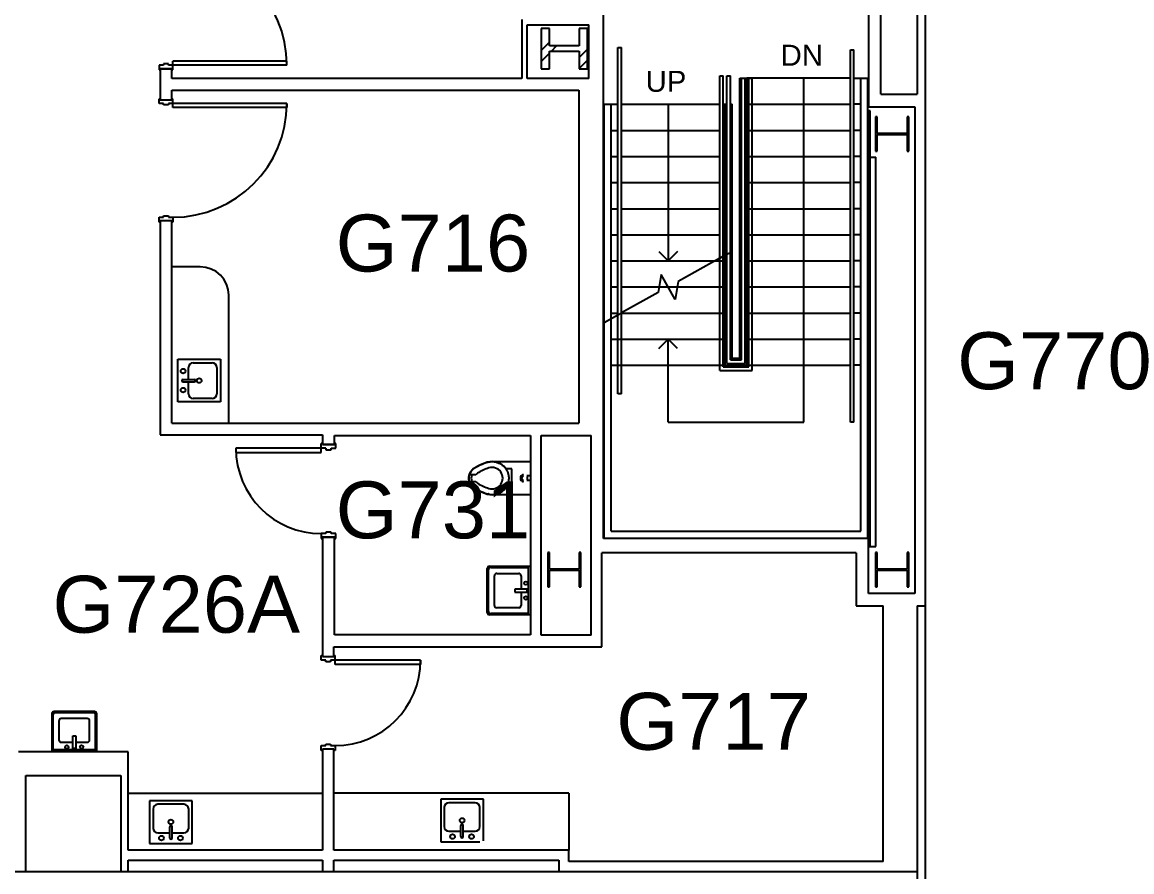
# Model space of a CAD drawing. Header units: inches. Extents: x -115 to 5677, y -261 to 4726.
# Drawn here: x 1626.3 to 2094.1, y 2773 to 3131.2 of the extents above; entities that cross this region are included whole.
import ezdxf

# ---------------------------------------------------------------- set-up
doc = ezdxf.new("R2010")
doc.units = ezdxf.units.IN
doc.header["$LTSCALE"] = 96
doc.header["$MEASUREMENT"] = 0
for name, color, linetype in [('A-ANNO-ROOM', 4, 'CONTINUOUS'), ('A-ANNO-TEXT', 4, 'CONTINUOUS'), ('A-COLS', 5, 'CONTINUOUS'), ('A-DOOR', 2, 'CONTINUOUS'), ('A-FLOR-CASE', 3, 'CONTINUOUS'), ('A-FLOR-HRAL', 1, 'CONTINUOUS'), ('A-FLOR-PFIX', 2, 'CONTINUOUS'), ('A-FLOR-STRS', 2, 'CONTINUOUS'), ('A-WALL-FULL', 6, 'CONTINUOUS'), ('AE-102i$0$A-FLOR-HRAL', 8, 'CONTINUOUS')]:
    doc.layers.add(name, color=color, linetype=linetype)
doc.styles.add('AE-102i$0$Arial', font='arial.ttf', dxfattribs={"height": 8.851796})
doc.styles.add('ARIAL', font='arial.ttf')

msp = doc.modelspace()

# ---------------------------------------------------------------- hatches: boundary and pattern name
at = {"layer": 'A-COLS'}
h = msp.add_hatch(dxfattribs=at)
h.set_pattern_fill('FP_135', color=256, angle=90, style=0, pattern_type=2)
h.set_pattern_definition([(45, (-0.0003, 0.75), (-9.503515, 9.503515), []), (45, (-0.0003, 15.15), (-9.503515, 9.503515), [])])
h.paths.add_polyline_path([(1864.63, 3111.58), (1864.63, 3128.58), (1861.13, 3128.58), (1861.13, 3121.17), (1848.53, 3121.17), (1848.53, 3128.58), (1845.03, 3128.58), (1845.03, 3111.58), (1848.53, 3111.58), (1848.53, 3118.98), (1861.13, 3118.98), (1861.13, 3111.58), (1863.55, 3111.58)], flags=0)
h = msp.add_hatch(dxfattribs=at)
h.set_pattern_fill('FP_147', color=256, angle=-90, style=0, pattern_type=2)
h.set_pattern_definition([(45, (-0.0003, 0.75), (-9.503515, 9.503515), []), (45, (-0.0003, 15.15), (-9.503515, 9.503515), [])])
h.paths.add_polyline_path([(2000.09, 3076.82), (2000.09, 3091.34), (1999.38, 3091.34), (1999.38, 3084.3), (1986.78, 3084.3), (1986.78, 3091.34), (1986.07, 3091.34), (1986.07, 3076.82), (1986.78, 3076.82), (1986.78, 3083.86), (1999.38, 3083.86), (1999.38, 3076.82)], flags=0)
h = msp.add_hatch(dxfattribs=at)
h.set_pattern_fill('FP_127', color=256, angle=-90, style=0, pattern_type=2)
h.set_pattern_definition([(45, (-0.0003, 0.75), (-9.503515, 9.503515), []), (45, (-0.0003, 15.15), (-9.503515, 9.503515), [])])
h.paths.add_polyline_path([(1847.82, 2893.07), (1848.53, 2893.07), (1848.53, 2900.11), (1861.13, 2900.11), (1861.13, 2893.07), (1861.84, 2893.07), (1861.84, 2907.59), (1861.13, 2907.59), (1861.13, 2900.55), (1848.53, 2900.55), (1848.53, 2907.59), (1847.82, 2907.59), (1847.82, 2896.38)], flags=0)
h = msp.add_hatch(dxfattribs=at)
h.set_pattern_fill('FP_130', color=256, angle=-90, style=0, pattern_type=2)
h.set_pattern_definition([(45, (-0.0003, 0.75), (-9.503515, 9.503515), []), (45, (-0.0003, 15.15), (-9.503515, 9.503515), [])])
h.paths.add_polyline_path([(2000.09, 2893.07), (2000.09, 2907.59), (1999.38, 2907.59), (1999.38, 2900.55), (1986.78, 2900.55), (1986.78, 2907.59), (1986.07, 2907.59), (1986.07, 2893.07), (1986.78, 2893.07), (1986.78, 2900.11), (1999.38, 2900.11), (1999.38, 2893.07)], flags=0)

# ---------------------------------------------------------------- linework, layer by layer
at = {"layer": 'A-ANNO-TEXT'}
for p, q in [((1955.83, 2962.58), (1955.83, 3107.58)), ((1898.58, 3096.58), (1898.58, 3030.58)), ((1894.69, 3034.47), (1898.58, 3030.58)), ((1902.47, 3034.47), (1898.58, 3030.58)), ((1894.69, 2993.69), (1898.58, 2997.58)), ((1902.47, 2993.69), (1898.58, 2997.58)), ((1898.58, 2962.58), (1898.58, 2997.58)), ((1898.58, 2962.58), (1955.83, 2962.58))]:
    msp.add_line(p, q, dxfattribs=at)
at = {"layer": 'A-COLS'}
for p, q in [((1848.53, 3128.58), (1845.03, 3128.58)), ((1845.03, 3128.58), (1845.03, 3111.58)), ((1848.53, 3121.17), (1848.53, 3128.58)), ((1864.63, 3128.58), (1861.13, 3128.58)), ((1861.13, 3128.58), (1861.13, 3121.17)), ((1864.63, 3111.58), (1864.63, 3128.58)), ((1861.13, 3121.17), (1848.53, 3121.17)), ((1848.53, 3111.58), (1848.53, 3118.98)), ((1848.53, 3118.98), (1861.13, 3118.98)), ((1861.13, 3118.98), (1861.13, 3111.58)), ((1845.03, 3111.58), (1848.53, 3111.58)), ((1861.13, 3111.58), (1864.63, 3111.58)), ((1986.78, 3091.34), (1986.07, 3091.34)), ((1986.07, 3091.34), (1986.07, 3076.82)), ((1986.78, 3084.3), (1986.78, 3091.34)), ((2000.09, 3091.34), (1999.38, 3091.34)), ((1999.38, 3091.34), (1999.38, 3084.3)), ((2000.09, 3076.82), (2000.09, 3091.34)), ((1999.38, 3084.3), (1986.78, 3084.3)), ((1986.78, 3076.82), (1986.78, 3083.86)), ((1986.78, 3083.86), (1999.38, 3083.86)), ((1999.38, 3083.86), (1999.38, 3076.82)), ((1986.07, 3076.82), (1986.78, 3076.82)), ((1999.38, 3076.82), (2000.09, 3076.82)), ((1848.53, 2907.59), (1847.82, 2907.59)), ((1847.82, 2907.59), (1847.82, 2893.07)), ((1848.53, 2900.55), (1848.53, 2907.59)), ((1861.84, 2907.59), (1861.13, 2907.59)), ((1861.13, 2907.59), (1861.13, 2900.55)), ((1861.84, 2893.07), (1861.84, 2907.59)), ((1986.78, 2907.59), (1986.07, 2907.59)), ((1986.07, 2907.59), (1986.07, 2893.07)), ((1986.78, 2900.55), (1986.78, 2907.59)), ((2000.09, 2907.59), (1999.38, 2907.59)), ((1999.38, 2907.59), (1999.38, 2900.55)), ((2000.09, 2893.07), (2000.09, 2907.59)), ((1861.13, 2900.55), (1848.53, 2900.55)), ((1999.38, 2900.55), (1986.78, 2900.55)), ((1848.53, 2893.07), (1848.53, 2900.11)), ((1848.53, 2900.11), (1861.13, 2900.11)), ((1861.13, 2900.11), (1861.13, 2893.07)), ((1986.78, 2893.07), (1986.78, 2900.11)), ((1986.78, 2900.11), (1999.38, 2900.11)), ((1999.38, 2900.11), (1999.38, 2893.07)), ((1847.82, 2893.07), (1848.53, 2893.07)), ((1861.13, 2893.07), (1861.84, 2893.07)), ((1986.07, 2893.07), (1986.78, 2893.07)), ((1999.38, 2893.07), (2000.09, 2893.07))]:
    msp.add_line(p, q, dxfattribs=at)
at = {"layer": 'A-DOOR'}
for p, q in [((1685.89, 3113.08), (1683.95, 3113.08)), ((1683.95, 3113.08), (1683.95, 3111.08)), ((1683.95, 3111.08), (1684.45, 3111.08)), ((1684.45, 3111.08), (1684.45, 3111.58)), ((1684.45, 3111.58), (1689.33, 3111.58)), ((1687.89, 3113.7), (1685.89, 3113.7)), ((1685.89, 3113.7), (1685.89, 3113.08)), ((1687.89, 3113.08), (1687.89, 3113.7)), ((1737.83, 3113.08), (1687.89, 3113.08)), ((1689.33, 3111.58), (1689.33, 3111.08)), ((1689.33, 3111.08), (1689.83, 3111.08)), ((1737.83, 3114.83), (1689.83, 3114.83)), ((1689.83, 3111.08), (1689.83, 3114.83)), ((1737.83, 3113.08), (1737.83, 3114.83)), ((1683.95, 3096.95), (1683.95, 3098.95)), ((1683.95, 3098.95), (1684.45, 3098.95)), ((1684.45, 3098.95), (1684.45, 3098.45)), ((1684.45, 3098.45), (1689.33, 3098.45)), ((1689.33, 3098.95), (1689.83, 3098.95)), ((1689.33, 3098.45), (1689.33, 3098.95)), ((1689.83, 3095.2), (1689.83, 3098.95)), ((1685.89, 3096.95), (1683.95, 3096.95)), ((1685.89, 3096.33), (1685.89, 3096.95)), ((1687.89, 3096.33), (1685.89, 3096.33)), ((1687.89, 3096.95), (1687.89, 3096.33)), ((1737.83, 3096.95), (1687.89, 3096.95)), ((1737.83, 3095.2), (1689.83, 3095.2)), ((1737.83, 3096.95), (1737.83, 3095.2)), ((1683.95, 3048.95), (1685.89, 3048.95)), ((1683.95, 3046.95), (1683.95, 3048.95)), ((1684.45, 3046.95), (1683.95, 3046.95)), ((1684.45, 3047.45), (1684.45, 3046.95)), ((1689.33, 3047.45), (1684.45, 3047.45)), ((1685.89, 3049.58), (1687.89, 3049.58)), ((1685.89, 3048.95), (1685.89, 3049.58)), ((1687.89, 3049.58), (1687.89, 3048.95)), ((1687.89, 3048.95), (1689.83, 3048.95)), ((1689.33, 3046.95), (1689.33, 3047.45)), ((1689.83, 3046.95), (1689.33, 3046.95)), ((1689.83, 3048.95), (1689.83, 3046.95)), ((1752.33, 2949.83), (1752.33, 2953.58)), ((1752.83, 2953.58), (1752.33, 2953.58)), ((1752.83, 2953.08), (1752.83, 2953.58)), ((1757.95, 2953.08), (1752.83, 2953.08)), ((1758.45, 2953.58), (1757.95, 2953.58)), ((1757.95, 2953.58), (1757.95, 2953.08)), ((1758.45, 2951.58), (1758.45, 2953.58)), ((1716.33, 2951.58), (1716.33, 2949.83)), ((1754.27, 2951.58), (1716.33, 2951.58)), ((1716.33, 2949.83), (1752.33, 2949.83)), ((1754.27, 2951.58), (1754.27, 2950.96)), ((1754.27, 2950.96), (1756.52, 2950.96)), ((1756.52, 2950.96), (1756.52, 2951.58)), ((1756.52, 2951.58), (1758.45, 2951.58)), ((1754.27, 2915.58), (1752.33, 2915.58)), ((1752.33, 2915.58), (1752.33, 2913.58)), ((1756.52, 2916.2), (1754.27, 2916.2)), ((1754.27, 2916.2), (1754.27, 2915.58)), ((1756.52, 2915.58), (1756.52, 2916.2)), ((1758.45, 2915.58), (1756.52, 2915.58)), ((1758.45, 2913.58), (1758.45, 2915.58)), ((1752.33, 2913.58), (1752.83, 2913.58)), ((1752.83, 2913.58), (1752.83, 2914.08)), ((1752.83, 2914.08), (1757.95, 2914.08)), ((1757.95, 2914.08), (1757.95, 2913.58)), ((1757.95, 2913.58), (1758.45, 2913.58)), ((1752.33, 2862.2), (1752.33, 2864.2)), ((1752.33, 2864.2), (1752.83, 2864.2)), ((1752.83, 2864.2), (1752.83, 2863.7)), ((1752.83, 2863.7), (1757.7, 2863.7)), ((1757.7, 2864.2), (1758.2, 2864.2)), ((1757.7, 2863.7), (1757.7, 2864.2)), ((1758.2, 2860.45), (1758.2, 2864.2)), ((1754.27, 2862.2), (1752.33, 2862.2)), ((1754.27, 2861.58), (1754.27, 2862.2)), ((1756.27, 2861.58), (1754.27, 2861.58)), ((1756.27, 2862.2), (1756.27, 2861.58)), ((1794.2, 2862.2), (1756.27, 2862.2)), ((1794.2, 2860.45), (1758.2, 2860.45)), ((1794.2, 2862.2), (1794.2, 2860.45)), ((1752.33, 2826.2), (1754.27, 2826.2)), ((1752.33, 2824.2), (1752.33, 2826.2)), ((1754.27, 2826.83), (1756.27, 2826.83)), ((1754.27, 2826.2), (1754.27, 2826.83)), ((1756.27, 2826.83), (1756.27, 2826.2)), ((1756.27, 2826.2), (1758.2, 2826.2)), ((1758.2, 2826.2), (1758.2, 2824.2)), ((1752.83, 2824.2), (1752.33, 2824.2)), ((1752.83, 2824.7), (1752.83, 2824.2)), ((1757.7, 2824.7), (1752.83, 2824.7)), ((1757.7, 2824.2), (1757.7, 2824.7)), ((1758.2, 2824.2), (1757.7, 2824.2))]:
    msp.add_line(p, q, dxfattribs=at)
for centre, radius, start, end in [((1689.83, 3113.08), 48, 0, 90), ((1689.83, 3096.95), 48, 270, 0), ((1752.33, 2951.58), 36, 180, 270), ((1758.2, 2862.2), 36, 270, 0)]:
    msp.add_arc(centre, radius, start, end, dxfattribs=at)
at = {"layer": 'A-DOOR', "lineweight": 9}
for centre, radius, start, end in [((1689.83, 3113.08), 48, 0, 90), ((1689.83, 3096.95), 48, 270, 0), ((1752.33, 2951.58), 36, 180, 270), ((1758.2, 2862.2), 36, 270, 0)]:
    msp.add_arc(centre, radius, start, end, dxfattribs=at)
at = {"layer": 'A-FLOR-CASE'}
for p, q in [((1701.33, 3028.08), (1689.33, 3028.08)), ((1713.33, 2962.08), (1713.33, 3016.08)), ((1670.95, 2806.08), (1752.83, 2806.08)), ((1856.7, 2806.08), (1757.71, 2806.08)), ((1856.7, 2806.08), (1856.7, 2782.08))]:
    msp.add_line(p, q, dxfattribs=at)
msp.add_arc((1701.33, 3016.08), 12, 0, 90, dxfattribs=at)
at = {"layer": 'A-FLOR-HRAL'}
for p, q in [((1877.45, 2974.58), (1877.45, 3120.58)), ((1877.45, 3120.58), (1878.95, 3120.58)), ((1878.95, 2974.58), (1878.95, 3120.58)), ((1975.45, 3119.58), (1976.95, 3119.58)), ((1975.45, 2962.58), (1975.45, 3119.58)), ((1976.95, 2962.58), (1976.95, 3119.58)), ((1920.33, 2984.33), (1920.33, 3108.58)), ((1920.33, 3108.58), (1921.83, 3108.58)), ((1921.83, 2985.83), (1921.83, 3108.58)), ((1923.33, 2987.33), (1923.33, 3108.58)), ((1923.33, 3108.58), (1924.83, 3108.58)), ((1924.83, 2988.83), (1924.83, 3108.58)), ((1928.83, 3107.58), (1934.08, 3107.58)), ((1929.58, 2988.83), (1929.58, 3107.58)), ((1931.08, 2987.33), (1931.08, 3107.58)), ((1932.58, 2985.83), (1932.58, 3107.58)), ((1934.08, 2984.33), (1934.08, 3107.58)), ((1877.45, 3007.84), (1878.95, 3008.67)), ((1921.83, 2985.83), (1932.58, 2985.83)), ((1923.33, 2987.33), (1931.08, 2987.33)), ((1924.83, 2988.83), (1929.58, 2988.83)), ((1920.33, 2984.33), (1934.08, 2984.33)), ((1878.95, 2974.58), (1877.45, 2974.58)), ((1976.95, 2962.58), (1975.45, 2962.58))]:
    msp.add_line(p, q, dxfattribs=at)
at = {"layer": 'A-FLOR-PFIX'}
for p, q in [((1691.83, 2989.08), (1709.83, 2989.08)), ((1691.83, 2971.08), (1691.83, 2989.08)), ((1696.33, 2980.58), (1696.33, 2985.58)), ((1698.33, 2987.58), (1706.33, 2987.58)), ((1708.33, 2985.58), (1708.33, 2974.58)), ((1709.83, 2989.08), (1709.83, 2971.08)), ((1694.08, 2980.58), (1698.83, 2980.58)), ((1694.08, 2979.58), (1698.83, 2979.58)), ((1696.33, 2974.58), (1696.33, 2979.58)), ((1709.83, 2971.08), (1691.83, 2971.08)), ((1706.33, 2972.58), (1698.33, 2972.58)), ((1824.38, 2945.95), (1840.58, 2945.95)), ((1832.63, 2942.95), (1830.12, 2942.95)), ((1832.63, 2934.95), (1832.63, 2942.95)), ((1814.81, 2940.45), (1817.58, 2940.45)), ((1840.58, 2939.95), (1839.07, 2939.95)), ((1840.58, 2937.95), (1839.07, 2937.95)), ((1817.58, 2937.45), (1814.81, 2937.45)), ((1830.12, 2934.95), (1832.63, 2934.95)), ((1840.58, 2931.95), (1824.38, 2931.95)), ((1822.33, 2882.33), (1822.33, 2900.83)), ((1823.33, 2901.83), (1840.58, 2901.83)), ((1823.83, 2901.33), (1839.58, 2901.33)), ((1839.58, 2901.33), (1839.58, 2881.83)), ((1822.83, 2882.83), (1822.83, 2900.33)), ((1825.33, 2885.33), (1825.33, 2897.83)), ((1826.33, 2898.83), (1835.58, 2898.83)), ((1836.58, 2897.83), (1836.58, 2892.2)), ((1839.12, 2892.2), (1833.9, 2892.2)), ((1833.9, 2892.2), (1833.9, 2890.96)), ((1839.12, 2890.96), (1839.12, 2892.2)), ((1833.9, 2890.96), (1839.12, 2890.96)), ((1836.58, 2890.96), (1836.58, 2885.33)), ((1839.58, 2881.83), (1823.83, 2881.83)), ((1835.58, 2884.33), (1826.33, 2884.33)), ((1840.58, 2881.33), (1823.33, 2881.33)), ((1656.7, 2840.58), (1639.7, 2840.58)), ((1656.2, 2840.08), (1640.2, 2840.08)), ((1638.7, 2839.58), (1638.7, 2823.58)), ((1639.2, 2839.08), (1639.2, 2824.58)), ((1641.7, 2836.58), (1641.7, 2828.58)), ((1653.7, 2837.58), (1642.7, 2837.58)), ((1654.7, 2828.58), (1654.7, 2836.58)), ((1657.2, 2824.58), (1657.2, 2839.08)), ((1657.7, 2823.58), (1657.7, 2839.58)), ((1642.7, 2827.58), (1647.57, 2827.58)), ((1647.57, 2825.03), (1647.57, 2830.26)), ((1647.57, 2830.26), (1648.82, 2830.26)), ((1648.82, 2830.26), (1648.82, 2825.03)), ((1648.82, 2827.58), (1653.7, 2827.58)), ((1639.2, 2824.58), (1657.2, 2824.58)), ((1648.82, 2825.03), (1647.57, 2825.03)), ((1697.95, 2802.95), (1679.95, 2802.95)), ((1679.95, 2802.95), (1679.95, 2784.95)), ((1697.95, 2784.95), (1697.95, 2802.95)), ((1820.7, 2803.58), (1802.7, 2803.58)), ((1802.7, 2803.58), (1802.7, 2785.58)), ((1820.7, 2786.08), (1820.7, 2803.58)), ((1681.45, 2799.45), (1681.45, 2791.45)), ((1694.45, 2801.45), (1683.45, 2801.45)), ((1696.45, 2791.45), (1696.45, 2799.45)), ((1804.2, 2800.08), (1804.2, 2792.08)), ((1817.2, 2802.08), (1806.2, 2802.08)), ((1819.2, 2792.08), (1819.2, 2800.08)), ((1683.45, 2789.45), (1688.45, 2789.45)), ((1688.45, 2787.2), (1688.45, 2791.95)), ((1689.45, 2787.2), (1689.45, 2791.95)), ((1689.45, 2789.45), (1694.45, 2789.45)), ((1806.2, 2790.08), (1811.2, 2790.08)), ((1811.2, 2787.83), (1811.2, 2792.58)), ((1812.2, 2787.83), (1812.2, 2792.58)), ((1812.2, 2790.08), (1817.2, 2790.08)), ((1679.95, 2784.95), (1697.95, 2784.95)), ((1802.7, 2785.58), (1819.2, 2785.58))]:
    msp.add_line(p, q, dxfattribs=at)
at = {"layer": 'A-FLOR-PFIX', "flags": 128}
for points in [[(1814.58, 2938.95), (1814.58, 2939.15), (1814.59, 2939.35), (1814.61, 2939.55), (1814.64, 2939.75), (1814.68, 2939.95), (1814.72, 2940.14), (1814.77, 2940.33), (1814.83, 2940.52), (1814.9, 2940.71), (1814.97, 2940.9), (1815.05, 2941.08), (1815.14, 2941.26), (1815.24, 2941.44), (1815.34, 2941.61), (1815.45, 2941.78), (1815.57, 2941.94), (1815.69, 2942.1), (1815.82, 2942.25), (1815.95, 2942.4), (1816.09, 2942.54), (1816.24, 2942.68), (1816.39, 2942.81), (1816.55, 2942.93), (1816.71, 2943.05), (1816.88, 2943.16), (1816.94, 2943.2)], [(1816.94, 2943.2), (1817.73, 2943.67), (1818.54, 2944.11), (1819.37, 2944.51), (1820.21, 2944.88), (1821.07, 2945.22), (1821.94, 2945.52), (1822.32, 2945.64)], [(1822.32, 2945.64), (1822.59, 2945.72), (1822.87, 2945.79), (1823.14, 2945.84), (1823.42, 2945.89), (1823.7, 2945.92), (1823.97, 2945.94), (1824.25, 2945.95), (1824.53, 2945.95), (1824.81, 2945.94), (1825.09, 2945.92), (1825.37, 2945.88), (1825.65, 2945.84), (1825.92, 2945.78), (1826.19, 2945.71), (1826.46, 2945.63), (1826.73, 2945.55), (1826.99, 2945.45), (1827.25, 2945.34), (1827.5, 2945.22), (1827.75, 2945.09), (1827.99, 2944.95), (1828.23, 2944.8), (1828.46, 2944.64), (1828.68, 2944.47), (1828.9, 2944.29), (1829.11, 2944.11), (1829.31, 2943.92), (1829.51, 2943.71), (1829.69, 2943.5), (1829.87, 2943.29), (1830.04, 2943.07), (1830.2, 2942.84), (1830.35, 2942.6), (1830.49, 2942.36), (1830.62, 2942.11), (1830.74, 2941.86), (1830.86, 2941.6), (1830.96, 2941.34), (1831.05, 2941.07), (1831.13, 2940.81), (1831.19, 2940.54), (1831.25, 2940.26), (1831.3, 2939.99), (1831.33, 2939.71), (1831.36, 2939.43), (1831.37, 2939.15), (1831.37, 2939.01)], [(1816.94, 2934.7), (1816.78, 2934.81), (1816.61, 2934.93), (1816.45, 2935.05), (1816.3, 2935.18), (1816.15, 2935.31), (1816.01, 2935.45), (1815.87, 2935.6), (1815.74, 2935.75), (1815.61, 2935.9), (1815.5, 2936.06), (1815.38, 2936.23), (1815.28, 2936.4), (1815.18, 2936.57), (1815.09, 2936.75), (1815, 2936.93), (1814.93, 2937.12), (1814.86, 2937.3), (1814.79, 2937.49), (1814.74, 2937.69), (1814.69, 2937.88), (1814.65, 2938.08), (1814.62, 2938.28), (1814.6, 2938.47), (1814.59, 2938.67), (1814.58, 2938.87), (1814.58, 2938.95)], [(1831.37, 2938.87), (1831.37, 2938.67), (1831.35, 2938.39), (1831.33, 2938.11), (1831.29, 2937.84), (1831.24, 2937.56), (1831.18, 2937.29), (1831.1, 2937.02), (1831.02, 2936.75), (1830.93, 2936.49), (1830.82, 2936.23), (1830.71, 2935.97), (1830.58, 2935.72), (1830.45, 2935.47), (1830.31, 2935.23), (1830.15, 2935), (1829.99, 2934.77), (1829.82, 2934.55), (1829.64, 2934.34), (1829.45, 2934.13), (1829.25, 2933.93), (1829.05, 2933.74), (1828.84, 2933.56), (1828.62, 2933.38), (1828.39, 2933.22), (1828.16, 2933.06), (1827.92, 2932.92), (1827.67, 2932.78), (1827.43, 2932.65), (1827.17, 2932.53), (1826.91, 2932.43), (1826.65, 2932.33), (1826.38, 2932.25), (1826.11, 2932.17), (1825.84, 2932.11), (1825.57, 2932.05), (1825.29, 2932.01), (1825.01, 2931.98), (1824.73, 2931.96), (1824.45, 2931.95), (1824.17, 2931.95), (1823.89, 2931.97), (1823.61, 2931.99), (1823.34, 2932.03), (1823.06, 2932.08), (1822.79, 2932.14), (1822.51, 2932.2), (1822.32, 2932.26)], [(1822.32, 2932.26), (1821.45, 2932.55), (1820.59, 2932.87), (1819.74, 2933.22), (1818.91, 2933.61), (1818.09, 2934.04), (1817.29, 2934.49), (1816.94, 2934.7)]]:
    msp.add_lwpolyline(points, dxfattribs=at)
at = {"layer": 'A-FLOR-PFIX'}
for centre, radius in [((1694.08, 2984.08), 1), ((1700.92, 2980.08), 1), ((1694.08, 2976.08), 1), ((1838.58, 2894.7), 0.75), ((1838.58, 2888.46), 0.75), ((1645.07, 2825.58), 0.75), ((1651.32, 2825.58), 0.75), ((1688.95, 2794.04), 1), ((1811.7, 2794.67), 1), ((1684.95, 2787.2), 1), ((1692.95, 2787.2), 1), ((1807.7, 2787.83), 1), ((1815.7, 2787.83), 1)]:
    msp.add_circle(centre, radius, dxfattribs=at)
for centre, radius, start, end in [((1698.33, 2985.58), 2, 90, 180), ((1706.33, 2985.58), 2, 0, 90), ((1694.08, 2980.08), 0.5, 90, 270), ((1698.83, 2980.08), 0.5, 270, 90), ((1698.33, 2974.58), 2, 180, 270), ((1706.33, 2974.58), 2, 270, 0), ((1819.58, 2938.95), 5, 121.8005, 238.1995), ((1829.06, 2923.65), 23, 107.0353, 121.8005), ((1829.06, 2923.65), 20.5, 107.0353, 121.8005), ((1824.38, 2938.95), 7, 34.8499, 107.0353), ((1824.38, 2938.95), 4.5, 252.9647, 107.0353), ((1819.58, 2938.95), 4, 157.7775, 202.2225), ((1819.58, 2938.95), 2.5, 121.8005, 143.1301), ((1837.8, 2938.95), 1.5, 98.8268, 260.8938), ((1837.8, 2938.95), 0.996, 103.5158, 256.577), ((1837.8, 2938.95), 1.5, 332.1161, 27.8839), ((1829.06, 2954.25), 23, 238.1995, 252.9647), ((1819.58, 2938.95), 2.5, 216.8699, 238.1995), ((1829.06, 2954.25), 20.5, 238.1995, 252.9647), ((1824.38, 2938.95), 7, 252.9647, 325.1501), ((1822.87, 2932.95), 0.5, 270, 290), ((1823.33, 2900.83), 1, 90, 180), ((1823.83, 2900.33), 1, 90, 180), ((1826.33, 2897.83), 1, 90, 180), ((1835.58, 2897.83), 1, 0, 90), ((1823.33, 2882.33), 1, 180, 270), ((1823.83, 2882.83), 1, 180, 270), ((1826.33, 2885.33), 1, 180, 270), ((1835.58, 2885.33), 1, 270, 0), ((1639.7, 2839.58), 1, 90, 180), ((1640.2, 2839.08), 1, 90, 180), ((1656.2, 2839.08), 1, 0, 90), ((1656.7, 2839.58), 1, 0, 90), ((1642.7, 2836.58), 1, 90, 180), ((1653.7, 2836.58), 1, 0, 90), ((1642.7, 2828.58), 1, 180, 270), ((1653.7, 2828.58), 1, 270, 0), ((1683.45, 2799.45), 2, 90, 180), ((1694.45, 2799.45), 2, 0, 90), ((1806.2, 2800.08), 2, 90, 180), ((1817.2, 2800.08), 2, 0, 90), ((1811.7, 2792.58), 0.5, 0, 180), ((1683.45, 2791.45), 2, 180, 270), ((1688.95, 2791.95), 0.5, 0, 180), ((1694.45, 2791.45), 2, 270, 0), ((1806.2, 2792.08), 2, 180, 270), ((1817.2, 2792.08), 2, 270, 0), ((1688.95, 2787.2), 0.5, 180, 0), ((1811.7, 2787.83), 0.5, 180, 0)]:
    msp.add_arc(centre, radius, start, end, dxfattribs=at)
at = {"layer": 'A-FLOR-STRS'}
for p, q in [((1928.83, 2988.83), (1928.83, 3107.58)), ((1975.45, 3107.58), (1931.83, 3107.58)), ((1931.83, 2986.58), (1931.83, 3107.58)), ((1976.95, 3107.58), (1982.83, 3107.58)), ((1979.83, 2916.58), (1979.83, 3107.58)), ((1982.83, 2913.58), (1982.83, 3107.58)), ((1871.58, 2913.58), (1871.58, 3096.58)), ((1871.58, 3096.58), (1877.45, 3096.58)), ((1874.58, 2916.58), (1874.58, 3096.58)), ((1878.95, 3096.58), (1920.33, 3096.58)), ((1921.83, 3096.58), (1923.33, 3096.58)), ((1922.58, 2986.58), (1922.58, 3096.58)), ((1924.83, 3096.58), (1925.58, 3096.58)), ((1925.58, 2989.58), (1925.58, 3096.58)), ((1931.83, 3096.58), (1975.45, 3096.58)), ((1979.83, 3096.58), (1976.95, 3096.58)), ((1874.58, 3085.58), (1877.45, 3085.58)), ((1878.95, 3085.58), (1920.33, 3085.58)), ((1921.83, 3085.58), (1922.58, 3085.58)), ((1931.83, 3085.58), (1975.45, 3085.58)), ((1979.83, 3085.58), (1976.95, 3085.58)), ((1874.58, 3074.58), (1877.45, 3074.58)), ((1878.95, 3074.58), (1920.33, 3074.58)), ((1921.83, 3074.58), (1922.58, 3074.58)), ((1931.83, 3074.58), (1975.45, 3074.58)), ((1979.83, 3074.58), (1976.95, 3074.58)), ((1874.58, 3063.58), (1877.45, 3063.58)), ((1878.95, 3063.58), (1920.33, 3063.58)), ((1921.83, 3063.58), (1922.58, 3063.58)), ((1931.83, 3063.58), (1975.45, 3063.58)), ((1979.83, 3063.58), (1976.95, 3063.58)), ((1874.58, 3052.58), (1877.45, 3052.58)), ((1878.95, 3052.58), (1920.33, 3052.58)), ((1921.83, 3052.58), (1922.58, 3052.58)), ((1931.83, 3052.58), (1975.45, 3052.58)), ((1979.83, 3052.58), (1976.95, 3052.58)), ((1874.58, 3041.58), (1877.45, 3041.58)), ((1878.95, 3041.58), (1920.33, 3041.58)), ((1921.83, 3041.58), (1922.58, 3041.58)), ((1931.83, 3041.58), (1975.45, 3041.58)), ((1979.83, 3041.58), (1976.95, 3041.58)), ((1920.33, 3031.66), (1902.77, 3021.91)), ((1921.83, 3032.49), (1923.33, 3033.33)), ((1924.83, 3034.16), (1925.58, 3034.58)), ((1874.58, 3030.58), (1877.45, 3030.58)), ((1878.95, 3030.58), (1922.58, 3030.58)), ((1931.83, 3030.58), (1975.45, 3030.58)), ((1979.83, 3030.58), (1976.95, 3030.58)), ((1895.66, 3024.82), (1894.38, 3017.25)), ((1901.49, 3014.33), (1895.66, 3024.82)), ((1874.58, 3019.58), (1877.45, 3019.58)), ((1878.95, 3019.58), (1922.58, 3019.58)), ((1902.77, 3021.91), (1901.49, 3014.33)), ((1931.83, 3019.58), (1975.45, 3019.58)), ((1979.83, 3019.58), (1976.95, 3019.58)), ((1894.38, 3017.25), (1878.95, 3008.67)), ((1874.58, 3008.58), (1877.45, 3008.58)), ((1878.78, 3008.58), (1922.58, 3008.58)), ((1931.83, 3008.58), (1975.45, 3008.58)), ((1979.83, 3008.58), (1976.95, 3008.58)), ((1871.58, 3004.58), (1877.45, 3007.84)), ((1874.58, 2997.58), (1922.58, 2997.58)), ((1931.83, 2997.58), (1975.45, 2997.58)), ((1979.83, 2997.58), (1976.95, 2997.58)), ((1922.58, 2989.58), (1923.33, 2989.58)), ((1924.83, 2989.58), (1928.83, 2989.58)), ((1874.58, 2986.58), (1975.45, 2986.58)), ((1928.83, 2986.58), (1928.83, 2987.33)), ((1979.83, 2986.58), (1976.95, 2986.58)), ((1874.58, 2916.58), (1979.83, 2916.58))]:
    msp.add_line(p, q, dxfattribs=at)
at = {"layer": 'A-WALL-FULL'}
for p, q in [((2007.08, 2756), (2007.08, 3235.83)), ((1871.33, 2913.58), (1871.33, 3231.58)), ((1983.08, 3231.58), (1983.08, 3095.58)), ((1988.33, 3100.83), (1988.33, 3231.58)), ((2003.58, 3231.58), (2003.58, 3100.83)), ((1836.95, 3132.33), (1836.95, 3107.45)), ((1839.2, 3107.45), (1839.2, 3130.08)), ((1839.2, 3130.08), (1865.2, 3130.08)), ((1865.2, 3107.45), (1865.2, 3130.08)), ((1684.45, 3111.58), (1684.45, 3098.45)), ((1689.33, 3111.58), (1684.45, 3111.58)), ((1689.33, 3107.45), (1689.33, 3111.58)), ((1836.95, 3107.45), (1689.33, 3107.45)), ((1865.2, 3107.45), (1839.2, 3107.45)), ((1689.33, 3098.45), (1689.33, 3102.58)), ((1689.33, 3102.58), (1860.95, 3102.58)), ((1860.95, 3102.58), (1860.95, 2962.08)), ((1684.45, 3098.45), (1689.33, 3098.45)), ((1988.33, 3100.83), (2003.58, 3100.83)), ((1983.08, 3095.58), (2002.58, 3095.58)), ((1983.08, 2890.33), (1983.08, 3093.77)), ((1983.7, 3093.77), (1983.08, 3093.77)), ((1983.7, 2910.08), (1983.7, 3093.77)), ((2002.58, 3095.58), (2002.58, 2890.33)), ((1983.08, 3074.33), (1986.2, 3074.33)), ((1986.2, 2910.08), (1986.2, 3074.33)), ((1689.33, 3047.45), (1684.45, 3047.45)), ((1684.45, 3047.45), (1684.45, 2957.2)), ((1689.33, 2962.08), (1689.33, 3046.95)), ((1689.33, 2962.08), (1860.95, 2962.08)), ((1684.45, 2957.2), (1752.83, 2957.2)), ((1752.83, 2957.2), (1752.83, 2953.08)), ((1757.95, 2956.95), (1840.58, 2956.95)), ((1757.95, 2953.08), (1757.95, 2956.95)), ((1840.58, 2956.95), (1840.58, 2872.95)), ((1845.08, 2956.95), (1866.08, 2956.95)), ((1845.08, 2872.7), (1845.08, 2956.95)), ((1866.08, 2872.7), (1866.08, 2956.95)), ((1752.83, 2953.08), (1757.95, 2953.08)), ((1757.95, 2914.08), (1752.83, 2914.08)), ((1752.83, 2914.08), (1752.83, 2863.7)), ((1757.95, 2872.95), (1757.95, 2914.08)), ((1983.08, 2913.58), (1871.33, 2913.58)), ((1983.08, 2910.08), (1986.2, 2910.08)), ((1870.7, 2867.83), (1870.7, 2907.45)), ((1977.83, 2907.45), (1870.7, 2907.45)), ((1977.83, 2907.45), (1977.83, 2885.08)), ((2002.58, 2890.33), (1983.08, 2890.33)), ((1977.83, 2885.08), (1989.19, 2885.08)), ((1989.19, 2777.33), (1989.19, 2885.08)), ((2003.58, 2885.08), (2003.58, 2762)), ((2003.58, 2885.08), (2007.08, 2885.08)), ((1840.58, 2872.95), (1757.95, 2872.95)), ((1866.08, 2872.7), (1845.08, 2872.7)), ((1757.7, 2863.7), (1757.7, 2867.83)), ((1757.7, 2867.83), (1870.7, 2867.83)), ((1752.83, 2863.7), (1757.7, 2863.7)), ((1670.95, 2823.58), (1624.7, 2823.58)), ((1670.95, 2782.08), (1670.95, 2823.58)), ((1757.7, 2824.7), (1752.83, 2824.7)), ((1752.83, 2824.7), (1752.83, 2782.08)), ((1757.7, 2782.08), (1757.7, 2824.7)), ((1627.82, 2773.08), (1627.82, 2813.58)), ((1627.82, 2813.58), (1667.83, 2813.58)), ((1667.83, 2813.58), (1667.83, 2773.08)), ((1752.83, 2782.08), (1670.95, 2782.08)), ((1856.69, 2782.08), (1757.7, 2782.08)), ((1856.69, 2777.33), (1856.69, 2782.08)), ((1670.95, 2777.83), (1752.83, 2777.83)), ((1670.95, 2773.08), (1670.95, 2777.83)), ((1752.83, 2777.83), (1752.83, 2773.08)), ((1757.7, 2773.08), (1757.7, 2777.83)), ((1757.7, 2777.83), (1852.44, 2777.83)), ((1852.44, 2777.83), (1852.44, 2773.08)), ((1989.19, 2777.33), (1856.69, 2777.33)), ((1221.08, 2773.08), (2003.58, 2773.08))]:
    msp.add_line(p, q, dxfattribs=at)
at = {"layer": 'AE-102i$0$A-FLOR-HRAL'}
for p, q in [((1920.33, 3031.66), (1921.83, 3032.49)), ((1923.33, 3033.33), (1924.83, 3034.16))]:
    msp.add_line(p, q, dxfattribs=at)

# ---------------------------------------------------------------- texts
at = {"layer": 'A-ANNO-ROOM', "style": 'ARIAL'}
for s, p in [('G716', (1758.45, 3026.08)), ('G770', (2020.44, 2976.46)), ('G731', (1758.45, 2913.58)), ('G726A', (1639.04, 2873.8)), ('G717', (1876.75, 2824.44))]:
    msp.add_text(s, height=24, dxfattribs=at).set_placement(p)
at = {"layer": 'A-ANNO-TEXT', "style": 'AE-102i$0$Arial'}
for s, p in [('DN', (1946.01, 3112.84)), ('UP', (1889.09, 3101.84))]:
    msp.add_text(s, height=8.852, dxfattribs=at).set_placement(p)

doc.saveas('drawing.dxf')
